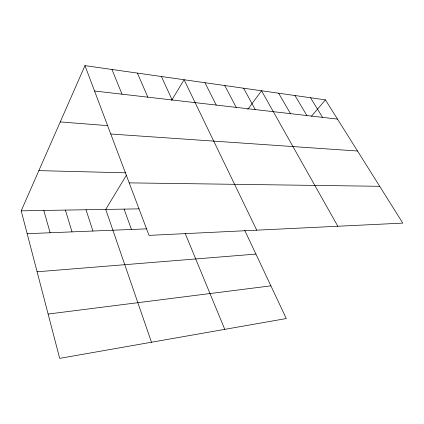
<?xml version="1.0" encoding="UTF-8"?>
<svg xmlns="http://www.w3.org/2000/svg" width="424" height="424" viewBox="0 0 424 424"><rect width="100%" height="100%" fill="white"/><g stroke="black" fill="none" stroke-linecap="round" stroke-linejoin="round"><path stroke-width="0.64" d="M244.743 230.364L286.295 318.541L59.689 358.37L21.2 210.829L84.975 65.63L325.425 99.868L402.8 223.109L149.015 235.384L84.975 65.63M126.485 175.086L105.74 209.419L151.474 342.237M171.577 100.451L184.09 79.739L256.727 230.174M247.754 109.44L261.539 90.768L337.827 226.252M311.407 116.314L325.425 99.868M48.129 314.051L270.888 285.845M37.1 271.779L255.921 254.087M27.163 233.693L146.609 228.854M21.2 210.829L139.067 208.862M129.203 182.871L379.687 186.295M38.86 170.623L125.891 172.817M110.775 134.021L357.538 151.018M60.245 121.937L107.749 125.647M94.552 91.006L337.499 119.091M310.527 97.743L322.553 117.363M294.945 95.527L306.907 115.556M278.632 93.201L290.509 113.659M243.604 88.213L255.243 109.583M224.768 85.531L236.242 107.389M204.951 82.712L216.24 105.073M161.401 76.511L172.171 99.979M137.397 73.092L147.838 97.165M185.161 233.37L224.768 329.353M111.968 69.472L122.011 94.181M124.078 209.112L131.456 229.469M86.019 209.748L92.93 231.027M65.397 210.092L72.027 231.875M43.815 210.452L50.133 232.76"/></g></svg>
